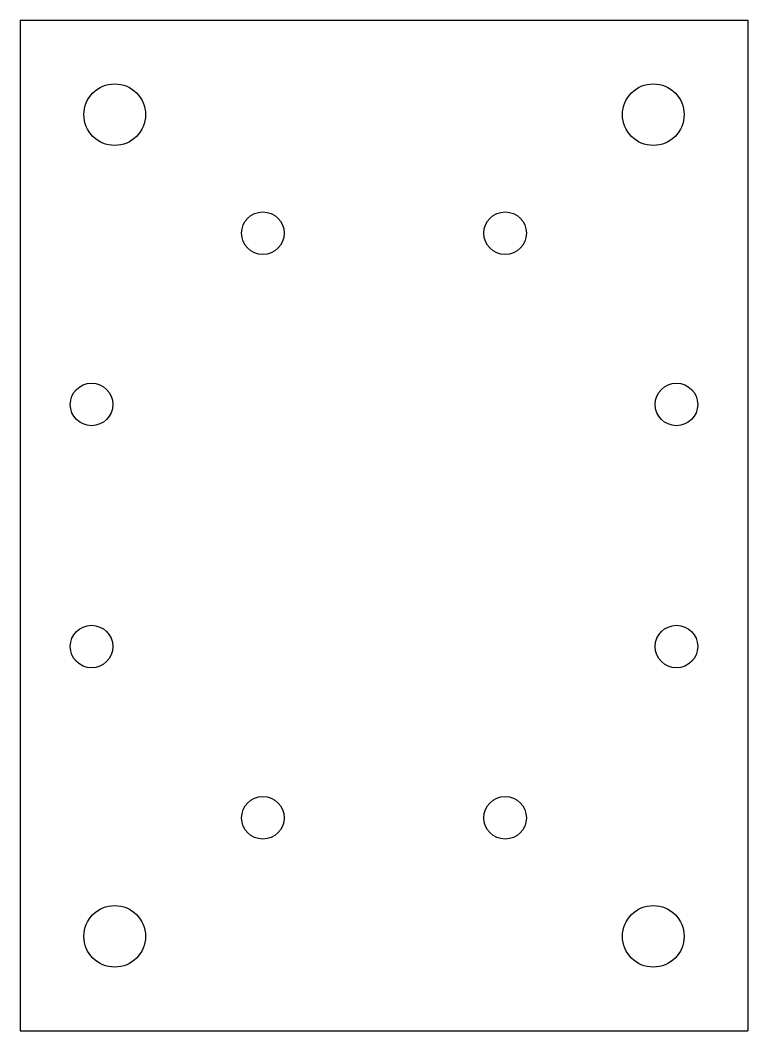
# Model space of a CAD drawing. Header units: millimetres. Extents: x -38 to 38, y -53 to 53.
import ezdxf

# ---------------------------------------------------------------- set-up
doc = ezdxf.new("R2010")
doc.units = ezdxf.units.MM

msp = doc.modelspace()

# ---------------------------------------------------------------- linework, layer by layer
at = {"color": 7, "linetype": 'Continuous', "lineweight": 25}
for p, q in [((-38.5, 53.5), (-38.5, -53.5)), ((-38.5, 53.5), (38.5, 53.5)), ((38.5, 53.5), (38.5, -53.5)), ((-38.5, -53.5), (38.5, -53.5))]:
    msp.add_line(p, q, dxfattribs=at)
for centre, radius in [((-28.5, 43.5), 3.26), ((28.5, 43.5), 3.26), ((-12.82, 30.95), 2.25), ((12.82, 30.95), 2.25), ((-30.95, 12.82), 2.25), ((30.95, 12.82), 2.25), ((-30.95, -12.82), 2.25), ((30.95, -12.82), 2.25), ((-12.82, -30.95), 2.25), ((12.82, -30.95), 2.25), ((-28.5, -43.5), 3.26), ((28.5, -43.5), 3.26)]:
    msp.add_circle(centre, radius, dxfattribs=at)

doc.saveas('drawing.dxf')
